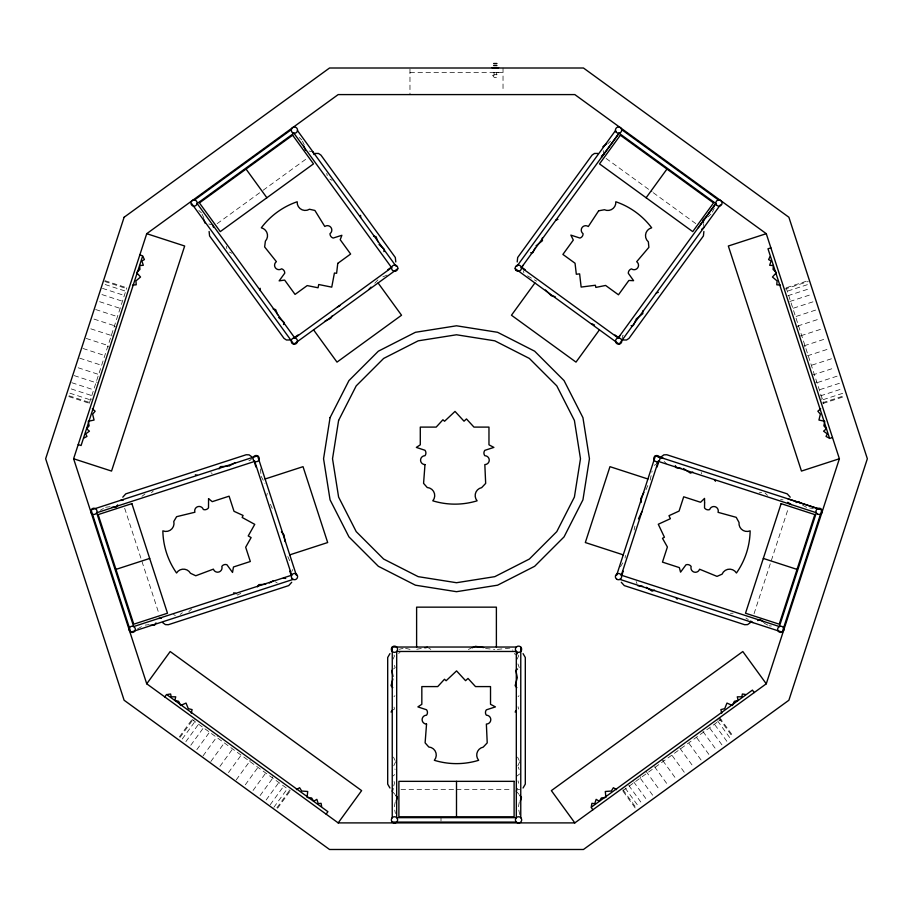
<?xml version="1.0" encoding="UTF-8"?>
<svg xmlns="http://www.w3.org/2000/svg" width="913" height="913" viewBox="0 0 913 913"><rect width="100%" height="100%" fill="white"/><g stroke="black" fill="none" stroke-linecap="round" stroke-linejoin="round"><path stroke-width="0.68" stroke-dasharray="4.57 3.42" d="M625.063 558.094L625.428 555.401M621.993 339.316L622.666 335.585L626.717 333.336M395.192 802.253L394.211 807.503L395.432 813.529M519.269 802.253L518.299 807.503L519.759 814.738M634.09 530.031L634.934 526.15M650.159 480.078L652.11 471.04M266.664 495.782L267.269 493.225M393.72 785.922L394.462 783.24L393.72 779.622M89.303 403.272L126.827 287.789M754.047 613.741L788.33 508.233M645.982 489.767L649.109 482.498M712.402 212.078L714.959 206.486M392.989 659.197L394.462 656.048L392.807 652.635M395.671 761.659L393.72 765.859L395.067 769.533M517.078 659.197L518.538 656.048L517.443 653.776M517.808 765.859L519.759 761.659M291.783 571.515L292.696 569.575M620.429 566.825L624.252 560.491M179.359 736.917L192.517 718.793M180.032 737.407L193.202 719.296M193.602 720.597L194.252 719.695M182.258 739.016L195.416 720.905M185.875 741.653L198.212 724.671M190.794 745.225L203.131 728.243M196.854 749.63L210.024 731.507M203.063 755.861L217.865 735.479M210.835 761.51L223.993 743.387M219.93 766.395L233.089 748.272M228.478 772.592L240.815 755.61M249.534 761.237L250.185 760.335M236.193 779.93L250.173 760.689M245.3 784.815L258.459 766.703M253.061 790.464L266.231 772.352M272.188 777.693L272.839 776.792M260.091 795.565L272.428 778.584M266.151 799.971L279.31 781.859M270.248 804.673L284.228 785.431M273.866 807.309L287.846 788.056M276.913 807.788L290.893 788.535M277.586 808.279L289.923 791.297M374.775 283.224L379.466 278.305M151.432 492.758L153.258 491.011M252.41 458.086L249.683 460.711L246.225 460.289M188.865 611.642L191.604 609.028M393.971 696.642L394.941 695.706M518.059 696.642L519.029 695.706M607.624 143.934L610.535 141.184M708.009 216.872L710.919 214.121M393.48 669.001L395.192 667.597L393.845 663.922M392.989 776.016L394.701 774.612M517.078 776.016L519.645 773.916M141.937 496.352L145.019 493.944M180.283 614.369L182.338 612.76M398.616 653.411L399.997 652.361M217.146 223.662L262.02 191.057M263.161 190.224L306.894 158.451M622.734 790.829L720.962 719.455M100.202 510.299L103.42 508.484M137.475 628.92L143.9 625.291M240.758 593.313L237.551 595.116L235.759 593.393M654.165 465.356L656.048 464.329M392.259 710.291L394.462 709.127L393.72 705.509M468.38 649.417L470.766 648.39M382.867 276.867L387.409 274.95M786.732 287.606L808.028 280.69M784.324 289.273L808.29 281.489M787.839 291.019L807.8 284.536M787.896 295.709L810.516 288.36M789.768 301.495L811.064 294.568M793.42 308.183L813.38 301.701M796.102 316.446L817.397 309.518M797.734 326.009L819.029 319.082M797.574 326.455L798.624 326.112M800.895 335.744L822.191 328.817M800.678 336.018L801.728 335.676M804.159 345.787L826.79 338.426M804.227 346.929L805.277 346.586M807.423 355.819L830.054 348.469M811.919 365.12L833.215 358.204M812.228 375.129L834.847 367.768M815.743 382.353L816.793 382.011M817.569 382.513L838.864 375.597M819.885 389.646L841.181 382.718M820.433 395.854L841.729 388.938M821.209 399.209L822.271 398.867M823.149 399.677L843.11 393.195M822.659 402.724L843.954 395.797M822.921 403.523L844.217 396.596M399.164 649.303L403.067 648.367M416.773 649.269L422.114 648.298M759.137 492.872L761.636 492.529M105.566 507.274L110.85 506.589M145.224 625.12L149.196 624.595M497.368 649.383L510.515 648.047L512.844 650.25M517.66 789.619L519.634 789.437M730.491 613.308L733.093 613.205M409.971 72.435L503.029 72.435M401.035 789.619L455.073 789.619M456.5 789.619L511.965 789.619M485.556 648.538L494.743 649.394M780.626 499.594L783.069 499.868M809.728 508.027L813.392 508.45M768.94 625.759L771.382 626.033M405.566 648.333L412.767 649.999M309.187 151.044L312.999 151.946M208.792 223.982L212.615 224.883M104.972 280.69L126.268 287.606M104.71 281.489L127.341 288.839M105.2 284.536L125.161 291.019M102.484 288.36L125.104 295.709M101.936 294.568L123.232 301.495M99.62 301.701L119.58 308.183M95.603 309.518L116.898 316.446M93.971 319.082L115.266 326.009M114.376 326.112L115.426 326.455M90.809 328.817L112.105 335.744M111.272 335.676L112.322 336.018M86.21 338.426L108.841 345.787M107.723 346.586L108.773 346.929M82.946 348.469L105.577 355.819M79.785 358.204L101.081 365.12M78.153 367.768L99.449 374.695M96.207 382.011L97.257 382.353M74.136 375.597L95.431 382.513M71.819 382.718L93.115 389.646M71.271 388.938L92.567 395.854M90.729 398.867L91.791 399.209M69.89 393.195L89.851 399.677M69.046 395.797L91.665 403.158M68.783 396.596L91.414 403.957M329.878 179.119L332.104 180.318M229.494 252.056L231.719 253.255M210.926 472.786L212.113 473.425M802.595 505.197L807.286 507.742M764.249 623.202L767.776 625.12M527.497 275.84L536.639 281.158M428.585 648.002L430.822 649.371M275.406 581.798L277.267 582.985M173.481 614.403L175.342 615.59M745.944 618.021L748.272 619.55M606.106 158.451L652.133 191.89M653.286 192.723L695.854 223.662M192.038 719.455L290.266 790.829M299.179 137.486L301.895 139.974M198.794 210.424L201.511 212.912M764.991 492.974L767.536 495.337M664.173 461.499L666.718 463.861M516.347 791.286L518.904 794.264M392.259 791.286L394.827 794.264M514.384 653.411L515.434 654.792M719.661 717.664L733.641 736.917M718.976 718.154L732.968 737.407M718.748 719.695L719.398 720.597M717.584 720.905L730.742 739.016M714.788 724.671L727.125 741.653M709.869 728.243L722.206 745.225M702.976 731.507L716.146 749.63M696.779 737.75L709.937 755.861M689.007 743.387L702.165 761.51M679.911 748.272L693.07 766.395M672.185 755.61L684.522 772.592M662.815 760.335L663.466 761.237M662.827 760.689L676.807 779.93M654.541 766.703L667.7 784.815M645.948 771.211L659.939 790.464M640.161 776.792L640.812 777.693M640.572 778.584L652.909 795.565M633.69 781.859L646.849 799.971M628.772 785.431L642.752 804.673M625.154 788.056L639.134 807.309M622.928 789.677L636.087 807.788M623.077 791.297L635.414 808.279M261.084 476.255L264.953 483.422M701.195 472.5L701.777 473.721M517.568 757.117L519.212 760.529M393.48 757.117L395.124 760.529M302.465 141.184L304.189 144.802M202.081 214.121L203.804 217.739M270.396 504.25L272.519 509.089M287.823 556.519L291.019 563.778M636.19 581.592L636.989 583.647M517.933 663.922L519.269 667.597M518.253 767.091L519.155 769.533M786.173 287.789L823.697 403.272M124.67 508.233L158.953 613.741M518.059 706.719L518.538 709.127M518.059 780.832L518.538 783.24M326.763 173.379L327.208 175.65M226.378 246.316L226.823 248.587M523.48 270.693L523.879 272.793M260.456 468.894L260.878 473.801M703.615 223.548L703.934 227.463M603.231 150.622L603.55 154.525M503.029 68.007L503.029 91.791M498.624 72.435L491.947 72.435M496.524 72.435L496.524 74.923M494.036 72.435L494.036 74.923M441.002 817.649L441.002 820.981M409.971 69.114L409.971 94.587M492.849 75.539C495.907 82.067 501.933 71.146 492.849 75.539"/><path stroke-width="1.37" d="M191.274 713.224L192.095 709.606L188.306 708.659L186.024 703.078L180.603 705.475L178.64 701.332L174.851 700.397L175.73 696.813L171.176 696.824L170.628 694.006L167.501 694.451M591.362 806.441L591.909 803.326L594.751 803.668L596.155 799.343L599.293 801.283L601.359 797.973L605.901 797.38L605.296 791.491L611.311 791.035L613.376 787.725L616.572 789.631M209.111 231.48L209.591 235.953L284 338.369L286.442 339.99L289.889 339.978M395.797 261.951L395.318 257.489L320.908 155.073L318.466 153.441L315.019 153.464M283.509 324.537L284.069 322.403L278.636 317.416M383.894 251.6L384.453 249.466L379.021 244.479M392.875 678.975L391.038 685.674L392.75 687.66M392.259 791.286L392.989 788.604M516.347 791.286L517.078 788.604M396.162 801.317L397.383 797.243L395.671 795.257M520.25 801.317L521.471 797.243L519.759 795.257M73.611 458.748L146.731 233.682L338.175 94.587L574.825 94.587L766.269 233.682L839.389 458.748L766.269 683.803L574.825 822.898L338.175 822.898L146.731 683.803L73.611 458.748L111.546 471.074L184.666 246.008L146.731 233.682M616.595 575.361L655.443 455.792L821.917 509.888L782.201 632.138L619.79 579.344M658.284 461.385L621.308 575.201L779.36 626.546A3.138 3.138 0 0 1 783.913 629.491A3.138 3.138 0 0 1 779.074 631.956A3.138 3.138 0 0 1 779.36 626.535L816.336 512.729L658.284 461.385L656.789 463.348M621.856 575.281L623.18 571.218M657.018 467.068L658.341 463.017M534.927 248.142L532.884 252.627L530.681 252.753M122.776 497.186L125.789 493.853L246.19 454.742L249.123 454.857L251.897 456.899M291.715 582.277L288.713 585.598L168.312 624.72L165.379 624.595L162.594 622.563M638.461 518.835L641.987 511.52M769.979 256.724L768.586 259.566L771.097 260.958L769.682 265.284L773.357 265.557L773.083 269.449L776.415 272.599L772.466 277.016L777.066 280.907L776.792 284.799L780.489 285.13M643.87 492.472L640.8 498.624L641.154 502.492M332.161 315.921L330.848 318.158L324.743 321.33M117.663 504.889L116.305 507.126L112.048 507.229M219.086 468.848L220.444 466.611L227.394 466.281M156.009 622.894L154.651 625.131L150.383 625.234M257.432 586.865L258.79 584.628L265.729 584.297M391.038 712.037L392.259 710.291M515.126 712.037L516.347 710.291M146.731 683.803L170.183 651.54L361.628 790.624L338.175 822.898M164.797 696.927L166.577 694.473L327.915 811.691L326.135 814.145M516.861 266.345L615.567 130.479M715.849 203.531L618.169 337.981A3.138 3.138 0 0 0 616.241 343.06A3.138 3.138 0 0 0 621.593 342.215A3.138 3.138 0 0 0 618.181 337.993L521.369 267.646L619.048 133.207L715.86 203.542L698.331 227.679M521.38 267.657L523.046 265.363M601.53 157.344L619.06 133.218M534.904 282.973L511.463 315.236L576 362.119L599.442 329.855M646.119 197.756L666.958 169.065M618.181 337.993L619.847 335.699M720.38 204.866L619.162 344.178L515.172 268.627M820.661 408.762L817.854 411.204L820.365 414.194L818.938 420.048L824.736 421.292L823.88 425.8L826.391 428.79L823.583 431.176L827.269 433.846L826.06 436.437L828.856 437.932M369.149 289.113L371.02 287.15M389.942 653.628L387.694 657.52L387.694 784.119L389.942 788.01M523.058 788.01L525.306 784.119L525.306 657.52L523.058 653.628M661.103 456.899L663.877 454.857L666.81 454.742L787.211 493.853L790.224 497.186M750.406 622.563L747.621 624.595L744.688 624.72L624.287 585.598L621.285 582.277M517.568 669.001L515.856 670.393L517.317 677.629L515.126 685.674L516.838 687.66M601.382 156.271L603.55 154.525M535.954 245.905L542.459 240.69L542.242 238.076M701.766 229.209L703.934 227.463M602.9 146.708L606.289 144.117M706.673 217.054L703.284 219.645L703.501 222.247M194.355 200.084L291.487 129.52M293.415 338.324L298.026 334.98M387.774 269.78L391.221 267.269M397.806 268.639A3.138 3.138 0 0 1 392.738 270.59A3.138 3.138 0 0 1 393.594 265.227A3.138 3.138 0 0 1 397.806 268.639L293.826 344.19L191.764 203.725M228.775 466.212L235.2 462.594M269.267 583.019L273.546 580.6M337.456 307.019L339.841 305.729M84.144 437.932L86.94 436.437L85.731 433.846L89.417 431.176L86.609 428.79L89.12 425.8L88.264 421.292L94.062 420.048L92.635 414.194L95.146 411.204L92.339 408.762M471.953 647.876L475.525 646.347L483.685 647.568M692.853 472.101L690.445 473.117L683.472 468.54M796.09 502.561L798.51 501.557L800.838 503.166M654.518 590.118L652.099 591.122L646.29 587.31M757.744 620.578L760.164 619.562L763.667 621.993M555.937 220.056L557.957 219.36M656.321 292.993L658.341 292.297M296.428 789.631L299.624 787.725L301.689 791.035L307.704 791.491L307.099 797.38L311.641 797.973L313.707 801.283L316.845 799.343L318.249 803.668L321.091 803.326L321.638 806.441M766.269 233.682L728.334 246.008L801.454 471.074L839.389 458.748M770.869 247.845L767.993 248.781L829.609 438.445L832.496 437.51M91.095 509.922L257.569 455.815L296.417 575.373M265.101 478.994L303.036 466.669L327.676 542.539L289.752 554.864M115.962 569.392L149.686 558.436M293.221 579.367L130.81 632.15L91.083 509.911M132.511 285.13L136.208 284.799L135.934 280.907L140.534 277.016L136.585 272.599L139.917 269.449L139.643 265.557L143.318 265.284L141.903 260.958L144.414 259.566L143.021 256.724M424.785 647.808L427.467 647.317M631.066 325.69L633.268 325.553L636.338 318.842L642.843 313.627L642.626 311.013M120.379 500.415L123.152 500.278M158.725 618.421L161.498 618.295M493.625 63.511L496.946 63.511M493.625 65.508L496.946 65.508M491.947 67.665L498.624 67.665M516.541 647.032L392.259 647.032L392.236 817.82M516.347 817.649L396.676 817.649L396.699 651.471L516.347 651.471L517.443 653.776M392.259 822.088A3.138 3.138 0 0 0 397.509 820.684A3.138 3.138 0 0 0 393.663 816.838A3.138 3.138 0 0 0 392.259 822.088L516.541 822.088M681.03 468.255L676.134 467.696L675.335 465.641M637.799 585.712L642.684 586.272M283.429 578.157L285.723 578.443M597.981 153.464L594.534 153.441L592.092 155.073L517.682 257.489L517.203 261.951M623.111 339.978L626.558 339.99L629 338.369L703.409 235.953L703.889 231.48M745.499 694.451L742.372 694.006L741.824 696.824L737.27 696.813L738.149 700.397L734.36 701.332L732.397 705.475L726.976 703.078L724.694 708.659L720.905 709.606L721.726 713.224M555.172 296.645L551.384 295.789L545.495 290.003M373.52 236.079L376.065 236.672L378.039 241.877M273.135 309.005L275.68 309.61L277.655 314.814M195.371 474.76L197.413 475.376M233.717 592.777L235.759 593.393M139.837 254.921L142.713 255.857L81.086 445.521L78.21 444.585M655.431 455.838A3.138 3.138 0 0 1 659.973 458.794A3.138 3.138 0 0 1 655.146 461.259A3.138 3.138 0 0 1 655.431 455.838L663.557 458.452M788.079 498.909L821.917 509.911M647.899 478.994L609.964 466.669L585.324 542.539L623.248 554.864M763.314 558.436L797.038 569.392M592.058 323.841L594.511 325.017M787.782 502.298L791.263 504.592M750.6 621.08L752.917 622.598M621.491 129.498L718.622 200.073M521.779 267.269L525.226 269.78M614.974 334.98L619.585 338.324M281.398 531.88L283.954 534.801L285.096 541.592M714.228 479.553L715.518 481.254M675.882 597.57L677.172 599.27M766.269 683.803L742.817 651.54L551.372 790.624L574.825 822.898M754.218 692.556L752.438 690.102L591.11 807.32L592.891 809.774M297.41 130.491L396.139 266.345M378.096 282.973L401.537 315.236L337 362.119L313.558 329.855M246.042 169.065L266.881 197.756M312.999 151.946L313.992 154.548M212.615 224.883L213.596 227.485M303.949 146.126L305.364 150.143M203.565 219.063L204.98 223.08M254.659 463.017L255.982 467.068M289.82 571.218L291.144 575.281M391.768 670.393L392.989 676.419M360.578 215.342L360.612 217.477M260.182 288.28L260.228 290.414M520.775 647.032L520.764 817.82M516.302 651.471A3.138 3.138 0 0 0 521.551 650.067A3.138 3.138 0 0 0 517.717 646.221A3.138 3.138 0 0 0 516.302 651.471L516.324 817.649M496.387 647.032L496.387 607.156L416.613 607.156L416.613 647.032M456.5 781.345L456.5 816.804M704.596 502.88L704.528 507.925A4.382 4.382 0 0 0 709.641 509.591A4.428 4.428 0 0 1 715.221 506.738A4.428 4.428 0 0 1 718.063 512.33L736.22 517.329L739.028 522.464A8.069 8.069 0 0 0 750.144 530.852A75.517 75.517 0 0 1 736.449 572.999A8.08 8.08 0 0 0 722.08 574.174L717.002 576.377L699.575 569.221A4.428 4.428 0 0 1 693.994 572.074A4.428 4.428 0 0 1 691.152 566.482A4.474 4.474 0 0 0 685.983 564.805L680.562 572.166L679.34 567.601L662.473 562.123L667.392 547.001L662.496 538.316L664.424 537.232L658.284 524.245L670.37 518.71L668.989 515.685L679.067 511.075L683.7 496.798L700.568 502.276L704.528 498.407L704.596 502.88M208.563 498.681L208.506 507.822A4.474 4.474 0 0 1 203.337 509.5A4.428 4.428 0 0 0 197.756 506.658A4.428 4.428 0 0 0 194.903 512.239L176.608 516.69L173.79 521.46A8.08 8.08 0 0 1 162.856 530.852A75.517 75.517 0 0 0 176.551 572.999A8.069 8.069 0 0 1 190.475 573.261L195.759 575.761L213.391 569.141A4.428 4.428 0 0 0 218.983 571.983A4.428 4.428 0 0 0 221.825 566.402A4.382 4.382 0 0 1 226.926 564.736L232.53 572.44L233.466 566.984L250.322 561.506L245.677 547.229L251.121 537.574L248.222 535.942L254.75 524.359L242.15 517.466L243.075 515.457L234.013 511.303L229.095 496.181L212.238 501.659L208.563 498.681M424.99 464.58L423.575 483.365L427.238 487.508A8.08 8.08 0 0 1 432.796 500.815A75.517 75.517 0 0 0 477.111 500.815A8.069 8.069 0 0 1 481.653 487.645L485.67 483.399L484.826 464.58A4.428 4.428 0 0 0 489.254 460.152A4.428 4.428 0 0 0 484.826 455.713A4.382 4.382 0 0 1 484.826 450.349L493.876 447.404L488.969 444.825L488.969 427.101L473.961 427.101L466.463 418.941L464.021 421.19L455.016 411.409L444.563 421.258L442.931 419.763L436.186 427.101L420.288 427.101L420.288 444.825L416.328 447.404L424.99 450.28A4.474 4.474 0 0 1 424.99 455.713A4.428 4.428 0 0 0 420.562 460.152A4.428 4.428 0 0 0 424.99 464.58M426.542 724.066L425.116 742.851L428.79 746.994A8.08 8.08 0 0 1 434.337 760.301A75.517 75.517 0 0 0 478.663 760.301A8.069 8.069 0 0 1 483.205 747.131L487.222 742.885L486.367 724.066A4.428 4.428 0 0 0 490.795 719.638A4.428 4.428 0 0 0 486.367 715.199A4.382 4.382 0 0 1 486.367 709.835L495.428 706.89L490.521 704.311L490.521 686.587L475.502 686.587L468.004 678.427L465.562 680.676L456.568 670.895L446.115 680.744L444.483 679.249L437.726 686.587L421.829 686.587L421.829 704.311L417.869 706.89L426.542 709.766A4.474 4.474 0 0 1 426.542 715.199A4.428 4.428 0 0 0 422.114 719.638A4.428 4.428 0 0 0 426.542 724.066M337.764 263.378L336.612 273.284L334.409 273.033L331.75 287.15L318.717 284.514L318.066 287.778L307.202 285.586L295.059 294.408L284.639 280.074L279.15 280.862L284.753 273.158A4.382 4.382 0 0 0 281.592 268.821A4.428 4.428 0 0 1 275.406 267.84A4.428 4.428 0 0 1 276.388 261.654L264.633 246.932L265.386 241.135A8.069 8.069 0 0 0 261.323 227.805A75.517 75.517 0 0 1 297.181 201.762A8.08 8.08 0 0 0 309.484 209.248L314.894 210.458L324.788 226.481A4.428 4.428 0 0 1 330.974 227.463A4.428 4.428 0 0 1 329.992 233.66A4.474 4.474 0 0 0 333.188 238.053L341.896 235.28L340.207 239.697L350.626 254.031L337.764 263.378M330.061 417.663L323.556 458.748L330.061 499.822L348.937 536.89L378.359 566.3L415.415 585.187L456.5 591.692L497.585 585.187L534.641 566.3L564.063 536.89L582.939 499.822L589.444 458.748L582.939 417.663L564.063 380.595L534.641 351.185L497.585 332.298L456.5 325.793L415.415 332.298L378.359 351.185L348.937 380.595L330.061 417.663M338.597 420.437L332.526 458.748L338.597 497.049L356.207 531.617L383.631 559.041L418.188 576.651L456.5 582.722L494.812 576.651L529.369 559.041L556.793 531.617L574.403 497.049L580.474 458.748L574.403 420.437L556.793 385.868L529.369 358.444L494.812 340.834L456.5 334.774L418.188 340.834L383.631 358.444L356.207 385.868L338.597 420.437M124.111 217.248L45.65 458.748L124.111 700.237L329.536 849.489L583.464 849.489L788.889 700.237L867.35 458.748L788.889 217.248L583.464 68.007L329.536 68.007L124.111 217.248M781.117 503.645L745.51 613.228L779.234 624.184L814.841 514.601L781.117 503.645M598.654 210.812L588.292 226.538A4.428 4.428 0 0 0 582.095 227.52A4.428 4.428 0 0 0 583.076 233.705A4.382 4.382 0 0 1 579.926 238.053L570.865 235.109L573.318 240.073L562.899 254.419L575.042 263.241L576.32 274.254L579.618 273.866L581.147 287.07L595.402 285.244L595.835 287.412L605.604 285.449L618.466 294.796L628.886 280.451L633.611 280.69L628.292 273.272A4.474 4.474 0 0 1 631.476 268.879A4.428 4.428 0 0 0 637.673 267.897A4.428 4.428 0 0 0 636.692 261.7L648.881 247.343L648.356 241.831A8.08 8.08 0 0 1 651.677 227.805A75.517 75.517 0 0 0 615.819 201.762A8.069 8.069 0 0 1 604.406 209.739L598.654 210.812M620.349 135.204L599.51 163.883L692.727 231.617L713.567 202.926L620.349 135.204M293.94 133.218L197.117 203.553A3.138 3.138 0 0 1 192.072 205.493A3.138 3.138 0 0 1 192.917 200.13A3.138 3.138 0 0 1 197.14 203.542L294.819 337.993L391.62 267.657L293.929 133.23M292.651 135.204L199.433 202.926L220.273 231.617L313.49 163.883L292.651 135.204M254.727 461.396L96.675 512.775A3.138 3.138 0 0 1 91.254 513.06A3.138 3.138 0 0 1 93.719 508.221A3.138 3.138 0 0 1 96.675 512.775L133.652 626.569L291.692 575.201L254.727 461.396M131.883 503.645L98.159 514.601L133.766 624.184L167.49 613.228L131.883 503.645M514.11 781.345L398.89 781.345L398.89 816.804L514.11 816.804L514.11 781.345M292.377 343.516A3.138 3.138 0 0 0 297.444 341.565A3.138 3.138 0 0 0 293.221 338.152A3.138 3.138 0 0 0 292.377 343.516M292.445 132.568A3.138 3.138 0 0 0 297.512 130.616A3.138 3.138 0 0 0 293.29 127.204A3.138 3.138 0 0 0 292.445 132.568M253.517 460.312A3.138 3.138 0 0 0 258.938 460.026A3.138 3.138 0 0 0 255.982 455.473A3.138 3.138 0 0 0 253.517 460.312M291.852 578.306A3.138 3.138 0 0 0 297.273 578.02A3.138 3.138 0 0 0 294.317 573.467A3.138 3.138 0 0 0 291.852 578.306M129.589 631.054A3.138 3.138 0 0 0 135.01 630.769A3.138 3.138 0 0 0 132.054 626.215A3.138 3.138 0 0 0 129.589 631.054M392.236 651.471A3.138 3.138 0 0 0 397.486 650.067A3.138 3.138 0 0 0 393.651 646.221A3.138 3.138 0 0 0 392.236 651.471M516.324 822.088A3.138 3.138 0 0 0 521.574 820.684A3.138 3.138 0 0 0 517.728 816.838A3.138 3.138 0 0 0 516.324 822.088M515.868 270.134A3.138 3.138 0 0 0 521.22 269.289A3.138 3.138 0 0 0 517.808 265.067A3.138 3.138 0 0 0 515.868 270.134M616.138 132.088A3.138 3.138 0 0 0 621.491 131.244A3.138 3.138 0 0 0 618.078 127.021A3.138 3.138 0 0 0 616.138 132.088M716.511 205.014A3.138 3.138 0 0 0 721.863 204.17A3.138 3.138 0 0 0 718.451 199.947A3.138 3.138 0 0 0 716.511 205.014M616.8 579.253A3.138 3.138 0 0 0 621.639 576.788A3.138 3.138 0 0 0 617.085 573.832A3.138 3.138 0 0 0 616.8 579.253M817.42 513.962A3.138 3.138 0 0 0 822.248 511.497A3.138 3.138 0 0 0 817.694 508.541A3.138 3.138 0 0 0 817.42 513.962"/></g></svg>
